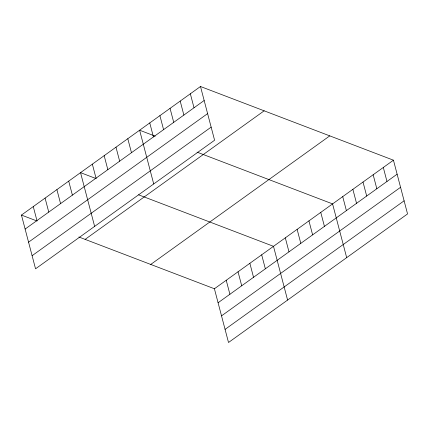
<?xml version="1.0" encoding="UTF-8"?>
<svg xmlns="http://www.w3.org/2000/svg" width="429" height="429" viewBox="0 0 429 429"><rect width="100%" height="100%" fill="white"/><g stroke="black" fill="none" stroke-linecap="round" stroke-linejoin="round"><path stroke-width="0.64" d="M200.488 86.502L214.591 140.245L35.548 268.811L21.45 215.068L200.488 86.502L393.452 160.189L407.55 213.932L228.512 342.498L214.409 288.755L78.882 237.001M25.123 229.065L204.161 100.499M28.561 242.181L207.604 113.615M32.111 255.695L211.148 127.129M85.124 239.382L264.167 110.816M150.735 264.436L329.772 135.87M214.409 288.755L393.452 160.189M218.082 302.751L397.12 174.185M221.525 315.867L400.563 187.301M225.069 329.381L404.107 200.815M155.223 136.175L139.618 130.212L153.716 183.961M197.05 152.145L332.577 203.898L346.675 257.647M96.139 178.603L80.534 172.64L94.632 226.389M138.594 194.814L273.493 246.326L287.591 300.069M21.45 215.068L37.055 221.026M383.306 167.471L386.974 181.467M373.16 174.759L376.828 188.755M363.014 182.041L366.688 196.037M352.869 189.328L356.542 203.325M342.723 196.616L346.396 210.612M320.758 212.387L324.431 226.383M308.944 220.871L312.618 234.867M297.125 229.354L300.799 243.35M285.312 237.843L288.98 251.839M261.679 254.81L265.347 268.806M249.86 263.299L253.534 277.295M238.041 271.782L241.715 285.778M190.342 93.785L194.015 107.781M180.196 101.072L183.869 115.069M226.228 280.266L229.901 294.262M170.05 108.36L173.724 122.356M159.91 115.642L163.578 129.638M149.764 122.93L153.432 136.926M127.799 138.701L131.472 152.697M115.986 147.185L119.653 161.181M104.167 155.668L107.84 169.664M92.348 164.157L96.021 178.153M68.715 181.124L72.388 195.125M56.901 189.613L60.569 203.609M45.083 198.096L48.756 212.092M33.269 206.585L36.937 220.581"/></g></svg>
